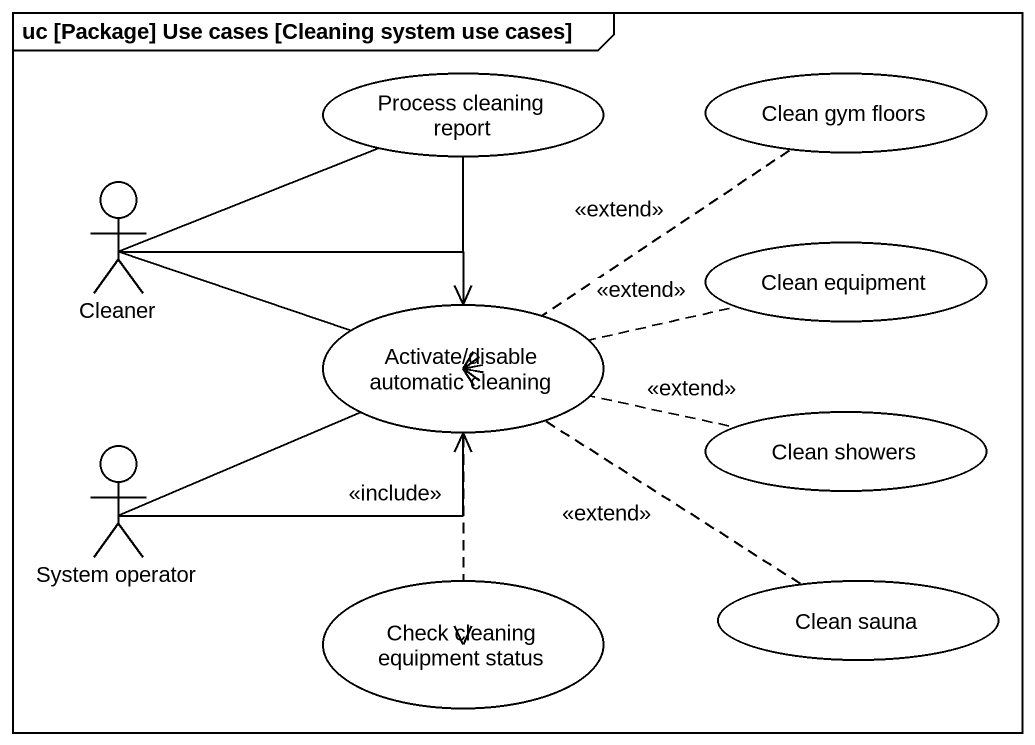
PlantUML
@startuml
mainframe uc [Package] Use cases [Cleaning system use cases]
usecase "Process cleaning report" as Process_cleaning_report #FFFFFF
usecase "Clean gym floors" as Clean_gym_floors #FFFFFF
actor Cleaner #FFFFFF
usecase "Activate/disable automatic cleaning" as Activate_disable_automatic #FFFFFF
usecase "Clean equipment" as Clean_equipment #FFFFFF
actor "System operator" as System_operator #FFFFFF
usecase "Clean showers" as Clean_showers #FFFFFF
usecase "Check cleaning equipment status" as Check_cleaning_equipment #FFFFFF
usecase "Clean sauna" as Clean_sauna #FFFFFF
Clean_gym_floors ..> Activate_disable_automatic : <<extend>>
Cleaner -right- Process_cleaning_report
Cleaner -right-> Activate_disable_automatic
Activate_disable_automatic ..> Check_cleaning_equipment : <<include>>
Clean_equipment .left.> Activate_disable_automatic : <<extend>>
System_operator -right-> Activate_disable_automatic
Clean_showers .left.> Activate_disable_automatic : <<extend>>
Clean_sauna .up.> Activate_disable_automatic : <<extend>>
@enduml
